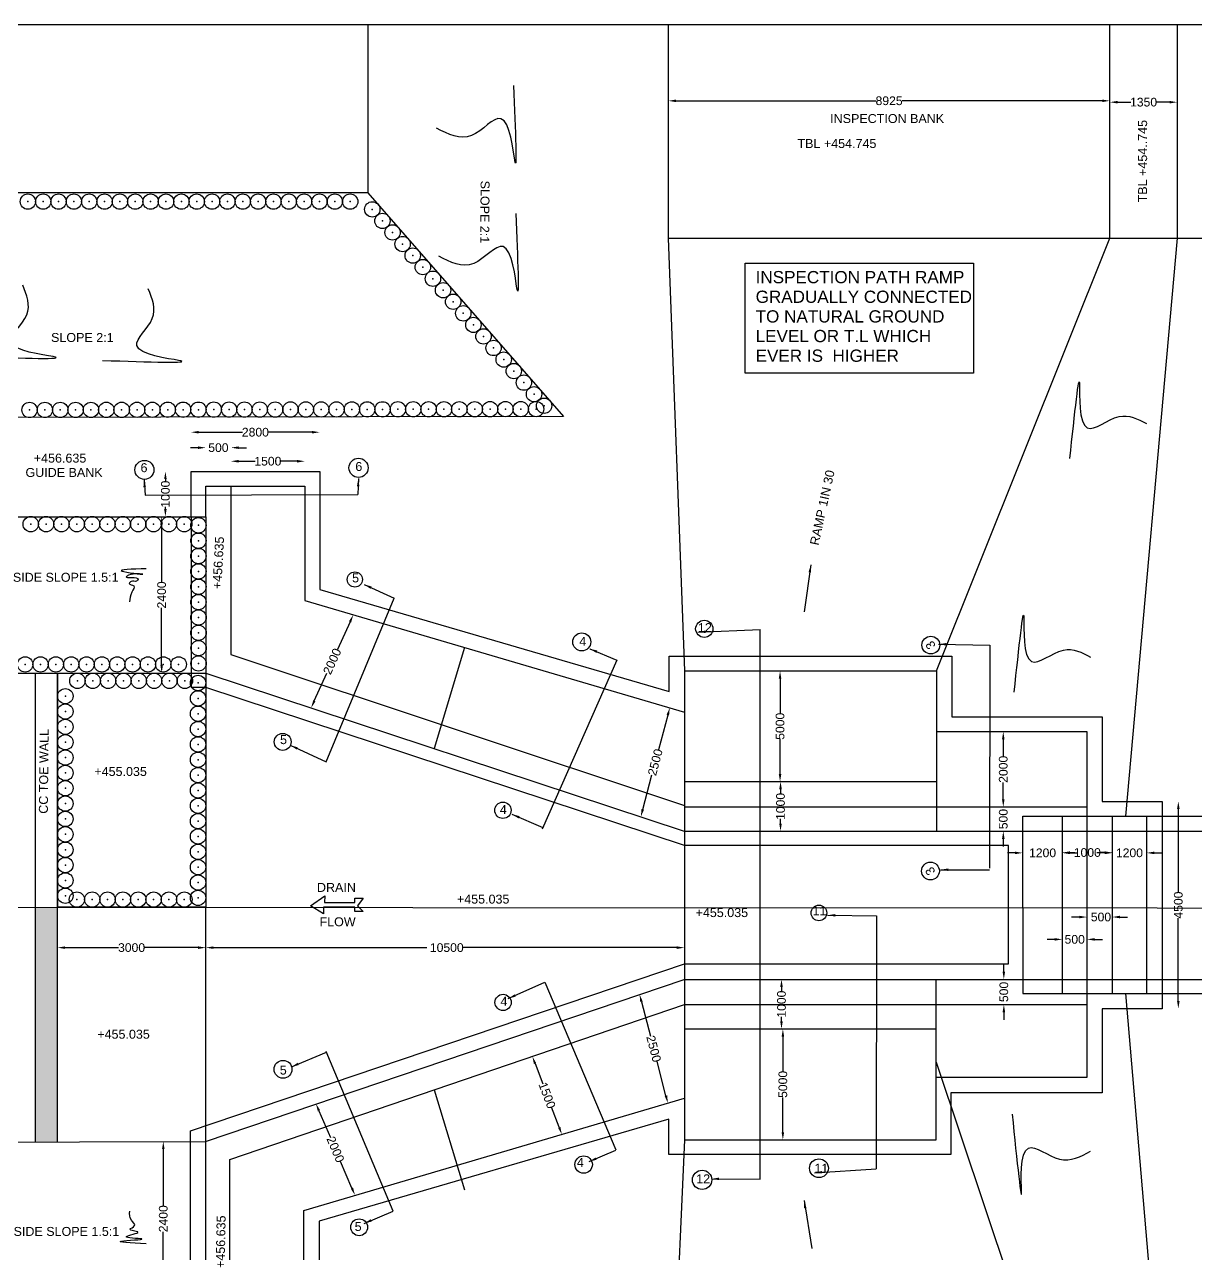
# Model space of a CAD drawing. Header units: millimetres. Extents: x 2131494 to 2227724, y 45602859 to 45663843.
# Drawn here: x 2143014 to 2165898, y 45616541 to 45640560 of the extents above; entities that cross this region are included whole.
import ezdxf

# ---------------------------------------------------------------- set-up
doc = ezdxf.new("R2010")
doc.units = ezdxf.units.MM
doc.header["$MEASUREMENT"] = 0
doc.header["$PDMODE"] = 32
doc.header["$PDSIZE"] = 300
doc.layers.add('DIMENSIONS', color=7, linetype='Continuous')
doc.layers.add('DRAWING', color=2, linetype='Continuous')
doc.styles.get("Standard").update_dxf_attribs({"font": 'arial.ttf', "height": 170})
doc.dimstyles.get("Standard").update_dxf_attribs({"dimtxt": 150, "dimasz": 150, "dimexe": 0.18, "dimexo": 0.0625, "dimgap": 0.09, "dimtad": 0, "dimdec": 0, "dimzin": 0, "dimdsep": 46, "dimtxsty": 'Standard', "dimcen": 0.09, "dimse1": 1, "dimse2": 1, "dimadec": 0, "dimazin": 0, "dimtfac": 1, "dimtdec": 0, "dimtofl": 0, "dimtmove": 0, "dimatfit": 3, "dimfxl": 1, "dimtolj": 1, "dimtzin": 0, "dimarcsym": 0})

# ---------------------------------------------------------------- blocks, each defined once
blk = doc.blocks.new('*D102')
at = {"layer": 'Defpoints', "color": 0, "transparency": 16777216}
for p in [(2164226, 45639043), (2164226, 45639026), (2165544, 45639026)]:
    blk.add_point(p, dxfattribs=at)
at = {"layer": 'DIMENSIONS', "color": 0, "lineweight": -2, "transparency": 16777216}
for p, q in [((2164376, 45639043), (2164639, 45639043)), ((2165394, 45639043), (2165130, 45639043))]:
    blk.add_line(p, q, dxfattribs=at)
at = {"layer": 'DIMENSIONS', "color": 0, "transparency": 16777216}
for points in [[(2164376, 45639068), (2164376, 45639018), (2164226, 45639043)], [(2165394, 45639068), (2165394, 45639018), (2165544, 45639043)]]:
    blk.add_solid(points, dxfattribs=at)
at = {"layer": 'DIMENSIONS', "color": 0, "transparency": 16777216, "insert": (2164885, 45639043), "char_height": 170, "attachment_point": 5}
blk.add_mtext('\\A1;1350', dxfattribs=at)
blk = doc.blocks.new('*D103')
at = {"layer": 'Defpoints', "color": 0, "transparency": 16777216}
for p in [(2155596, 45639070), (2155596, 45639026), (2164226, 45639026)]:
    blk.add_point(p, dxfattribs=at)
at = {"layer": 'DIMENSIONS', "color": 0, "lineweight": -2, "transparency": 16777216}
for p, q in [((2155746, 45639070), (2159656, 45639070)), ((2164076, 45639070), (2160165, 45639070))]:
    blk.add_line(p, q, dxfattribs=at)
at = {"layer": 'DIMENSIONS', "color": 0, "transparency": 16777216}
for points in [[(2155746, 45639095), (2155746, 45639045), (2155596, 45639070)], [(2164076, 45639095), (2164076, 45639045), (2164226, 45639070)]]:
    blk.add_solid(points, dxfattribs=at)
at = {"layer": 'DIMENSIONS', "color": 0, "transparency": 16777216, "insert": (2159911, 45639070), "char_height": 170, "attachment_point": 5}
blk.add_mtext('\\A1;8925', dxfattribs=at)
blk = doc.blocks.new('*D104')
at = {"layer": 'Defpoints', "color": 0, "transparency": 16777216}
for p in [(2148782, 45632592), (2146267, 45631825), (2148782, 45631825)]:
    blk.add_point(p, dxfattribs=at)
at = {"layer": 'DIMENSIONS', "color": 0, "lineweight": -2, "transparency": 16777216}
for p, q in [((2146417, 45632592), (2147270, 45632592)), ((2148632, 45632592), (2147780, 45632592))]:
    blk.add_line(p, q, dxfattribs=at)
at = {"layer": 'DIMENSIONS', "color": 0, "transparency": 16777216}
for points in [[(2146417, 45632617), (2146417, 45632567), (2146267, 45632592)], [(2148632, 45632617), (2148632, 45632567), (2148782, 45632592)]]:
    blk.add_solid(points, dxfattribs=at)
at = {"layer": 'DIMENSIONS', "color": 0, "transparency": 16777216, "insert": (2147525, 45632592), "char_height": 170, "attachment_point": 5}
blk.add_mtext('\\A1;2800', dxfattribs=at)
blk = doc.blocks.new('*D105')
at = {"layer": 'Defpoints', "color": 0, "transparency": 16777216}
for p in [(2146556, 45632290), (2146556, 45631540), (2147048, 45631540)]:
    blk.add_point(p, dxfattribs=at)
at = {"layer": 'DIMENSIONS', "color": 0, "lineweight": -2, "transparency": 16777216}
for p, q in [((2146406, 45632290), (2146256, 45632290)), ((2147198, 45632290), (2147348, 45632290))]:
    blk.add_line(p, q, dxfattribs=at)
at = {"layer": 'DIMENSIONS', "color": 0, "transparency": 16777216}
for points in [[(2146406, 45632315), (2146406, 45632265), (2146556, 45632290)], [(2147198, 45632315), (2147198, 45632265), (2147048, 45632290)]]:
    blk.add_solid(points, dxfattribs=at)
at = {"layer": 'DIMENSIONS', "color": 0, "transparency": 16777216, "insert": (2146802, 45632290), "char_height": 170, "attachment_point": 5}
blk.add_mtext('\\A1;500', dxfattribs=at)
blk = doc.blocks.new('*D106')
at = {"layer": 'Defpoints', "color": 0, "transparency": 16777216}
for p in [(2146267, 45631825), (2145766, 45630940), (2146267, 45630940)]:
    blk.add_point(p, dxfattribs=at)
at = {"layer": 'DIMENSIONS', "color": 0, "lineweight": -2, "transparency": 16777216}
for p, q in [((2145766, 45631675), (2145766, 45631628)), ((2145766, 45631090), (2145766, 45631137))]:
    blk.add_line(p, q, dxfattribs=at)
at = {"layer": 'DIMENSIONS', "color": 0, "transparency": 16777216}
for points in [[(2145741, 45631675), (2145791, 45631675), (2145766, 45631825)], [(2145741, 45631090), (2145791, 45631090), (2145766, 45630940)]]:
    blk.add_solid(points, dxfattribs=at)
at = {"layer": 'DIMENSIONS', "color": 0, "transparency": 16777216, "insert": (2145766, 45631382), "char_height": 170, "attachment_point": 5, "rotation": 90}
blk.add_mtext('\\A1;1000', dxfattribs=at)
blk = doc.blocks.new('*D107')
at = {"layer": 'Defpoints', "color": 0, "transparency": 16777216}
for p in [(2148490, 45632025), (2147048, 45631546), (2148490, 45631546)]:
    blk.add_point(p, dxfattribs=at)
at = {"layer": 'DIMENSIONS', "color": 0, "lineweight": -2, "transparency": 16777216}
for p, q in [((2147198, 45632025), (2147523, 45632025)), ((2148340, 45632025), (2148014, 45632025))]:
    blk.add_line(p, q, dxfattribs=at)
at = {"layer": 'DIMENSIONS', "color": 0, "transparency": 16777216}
for points in [[(2147198, 45632050), (2147198, 45632000), (2147048, 45632025)], [(2148340, 45632050), (2148340, 45632000), (2148490, 45632025)]]:
    blk.add_solid(points, dxfattribs=at)
at = {"layer": 'DIMENSIONS', "color": 0, "transparency": 16777216, "insert": (2147769, 45632025), "char_height": 170, "attachment_point": 5}
blk.add_mtext('\\A1;1500', dxfattribs=at)
blk = doc.blocks.new('*D108')
at = {"layer": 'Defpoints', "color": 0, "transparency": 16777216}
for p in [(2146556, 45630941), (2145693, 45627884), (2146559, 45627884)]:
    blk.add_point(p, dxfattribs=at)
at = {"layer": 'DIMENSIONS', "color": 0, "lineweight": -2, "transparency": 16777216}
for p, q in [((2145693, 45630791), (2145693, 45629668)), ((2145693, 45628034), (2145693, 45629157))]:
    blk.add_line(p, q, dxfattribs=at)
at = {"layer": 'DIMENSIONS', "color": 0, "transparency": 16777216}
for points in [[(2145668, 45630791), (2145718, 45630791), (2145693, 45630941)], [(2145668, 45628034), (2145718, 45628034), (2145693, 45627884)]]:
    blk.add_solid(points, dxfattribs=at)
at = {"layer": 'DIMENSIONS', "color": 0, "transparency": 16777216, "insert": (2145693, 45629412), "char_height": 170, "attachment_point": 5, "rotation": 90}
blk.add_mtext('\\A1;2400', dxfattribs=at)
blk = doc.blocks.new('*D109')
at = {"layer": 'Defpoints', "color": 0, "transparency": 16777216}
for p in [(2146254, 45618730), (2145725, 45615707), (2146254, 45615707)]:
    blk.add_point(p, dxfattribs=at)
at = {"layer": 'DIMENSIONS', "color": 0, "lineweight": -2, "transparency": 16777216}
for p, q in [((2145725, 45618580), (2145725, 45617474)), ((2145725, 45615857), (2145725, 45616964))]:
    blk.add_line(p, q, dxfattribs=at)
at = {"layer": 'DIMENSIONS', "color": 0, "transparency": 16777216}
for points in [[(2145700, 45618580), (2145750, 45618580), (2145725, 45618730)], [(2145700, 45615857), (2145750, 45615857), (2145725, 45615707)]]:
    blk.add_solid(points, dxfattribs=at)
at = {"layer": 'DIMENSIONS', "color": 0, "transparency": 16777216, "insert": (2145725, 45617219), "char_height": 170, "attachment_point": 5, "rotation": 90}
blk.add_mtext('\\A1;2400', dxfattribs=at)
blk = doc.blocks.new('*D114')
at = {"layer": 'Defpoints', "color": 0, "transparency": 16777216}
for p in [(2160831, 45620930), (2157835, 45618761), (2160831, 45618761)]:
    blk.add_point(p, dxfattribs=at)
at = {"layer": 'DIMENSIONS', "color": 0, "lineweight": -2, "transparency": 16777216}
for p, q in [((2157835, 45620780), (2157835, 45620099)), ((2157835, 45618911), (2157835, 45619592))]:
    blk.add_line(p, q, dxfattribs=at)
at = {"layer": 'DIMENSIONS', "color": 0, "transparency": 16777216}
for points in [[(2157810, 45620780), (2157860, 45620780), (2157835, 45620930)], [(2157810, 45618911), (2157860, 45618911), (2157835, 45618761)]]:
    blk.add_solid(points, dxfattribs=at)
at = {"layer": 'DIMENSIONS', "color": 0, "transparency": 16777216, "insert": (2157835, 45619845), "char_height": 170, "attachment_point": 5, "rotation": 90}
blk.add_mtext('\\A1;5000', dxfattribs=at)
blk = doc.blocks.new('*D115')
at = {"layer": 'Defpoints', "color": 0, "transparency": 16777216}
for p in [(2157835, 45621898), (2157808, 45620930), (2157835, 45620930)]:
    blk.add_point(p, dxfattribs=at)
at = {"layer": 'DIMENSIONS', "color": 0, "lineweight": -2, "transparency": 16777216}
for p, q in [((2157808, 45621748), (2157808, 45621659)), ((2157808, 45621080), (2157808, 45621168))]:
    blk.add_line(p, q, dxfattribs=at)
at = {"layer": 'DIMENSIONS', "color": 0, "transparency": 16777216}
for points in [[(2157783, 45621748), (2157833, 45621748), (2157808, 45621898)], [(2157783, 45621080), (2157833, 45621080), (2157808, 45620930)]]:
    blk.add_solid(points, dxfattribs=at)
at = {"layer": 'DIMENSIONS', "color": 0, "transparency": 16777216, "insert": (2157808, 45621414), "char_height": 170, "attachment_point": 5, "rotation": 90}
blk.add_mtext('\\A1;1000', dxfattribs=at)
blk = doc.blocks.new('*D116')
at = {"layer": 'Defpoints', "color": 0, "transparency": 16777216}
for p in [(2162154, 45621898), (2162154, 45621898), (2162154, 45621406)]:
    blk.add_point(p, dxfattribs=at)
at = {"layer": 'DIMENSIONS', "color": 0, "lineweight": -2, "transparency": 16777216}
for p, q in [((2162154, 45622048), (2162154, 45622198)), ((2162154, 45621256), (2162154, 45621106))]:
    blk.add_line(p, q, dxfattribs=at)
at = {"layer": 'DIMENSIONS', "color": 0, "transparency": 16777216}
for points in [[(2162129, 45622048), (2162179, 45622048), (2162154, 45621898)], [(2162129, 45621256), (2162179, 45621256), (2162154, 45621406)]]:
    blk.add_solid(points, dxfattribs=at)
at = {"layer": 'DIMENSIONS', "color": 0, "transparency": 16777216, "insert": (2162154, 45621652), "char_height": 170, "attachment_point": 5, "rotation": 90}
blk.add_mtext('\\A1;500', dxfattribs=at)
blk = doc.blocks.new('*D117')
at = {"layer": 'Defpoints', "color": 0, "transparency": 16777216}
for p in [(2163298, 45622679), (2163298, 45622611), (2163779, 45622611)]:
    blk.add_point(p, dxfattribs=at)
at = {"layer": 'DIMENSIONS', "color": 0, "lineweight": -2, "transparency": 16777216}
for p, q in [((2163148, 45622679), (2162998, 45622679)), ((2163929, 45622679), (2164079, 45622679))]:
    blk.add_line(p, q, dxfattribs=at)
at = {"layer": 'DIMENSIONS', "color": 0, "transparency": 16777216}
for points in [[(2163148, 45622704), (2163148, 45622654), (2163298, 45622679)], [(2163929, 45622704), (2163929, 45622654), (2163779, 45622679)]]:
    blk.add_solid(points, dxfattribs=at)
at = {"layer": 'DIMENSIONS', "color": 0, "transparency": 16777216, "insert": (2163539, 45622679), "char_height": 170, "attachment_point": 5}
blk.add_mtext('\\A1;500', dxfattribs=at)
blk = doc.blocks.new('*D118')
at = {"layer": 'Defpoints', "color": 0, "transparency": 16777216}
for p in [(2164271, 45623116), (2163779, 45622793), (2164271, 45622793)]:
    blk.add_point(p, dxfattribs=at)
at = {"layer": 'DIMENSIONS', "color": 0, "lineweight": -2, "transparency": 16777216}
for p, q in [((2163629, 45623116), (2163479, 45623116)), ((2164421, 45623116), (2164571, 45623116))]:
    blk.add_line(p, q, dxfattribs=at)
at = {"layer": 'DIMENSIONS', "color": 0, "transparency": 16777216}
for points in [[(2163629, 45623141), (2163629, 45623091), (2163779, 45623116)], [(2164421, 45623141), (2164421, 45623091), (2164271, 45623116)]]:
    blk.add_solid(points, dxfattribs=at)
at = {"layer": 'DIMENSIONS', "color": 0, "transparency": 16777216, "insert": (2164052, 45623116), "char_height": 170, "attachment_point": 5}
blk.add_mtext('\\A1;500', dxfattribs=at)
blk = doc.blocks.new('*D121')
at = {"layer": 'Defpoints', "color": 0, "transparency": 16777216}
for p in [(2165246, 45625376), (2165246, 45621325), (2165564, 45621325)]:
    blk.add_point(p, dxfattribs=at)
at = {"layer": 'DIMENSIONS', "color": 0, "lineweight": -2, "transparency": 16777216}
for p, q in [((2165564, 45625226), (2165564, 45623607)), ((2165564, 45621475), (2165564, 45623093))]:
    blk.add_line(p, q, dxfattribs=at)
at = {"layer": 'DIMENSIONS', "color": 0, "transparency": 16777216}
for points in [[(2165539, 45625226), (2165589, 45625226), (2165564, 45625376)], [(2165539, 45621475), (2165589, 45621475), (2165564, 45621325)]]:
    blk.add_solid(points, dxfattribs=at)
at = {"layer": 'DIMENSIONS', "color": 0, "transparency": 16777216, "insert": (2165564, 45623350), "char_height": 170, "attachment_point": 5, "rotation": 90}
blk.add_mtext('\\A1;4500', dxfattribs=at)
blk = doc.blocks.new('*D122')
at = {"layer": 'Defpoints', "color": 0, "transparency": 16777216}
for p in [(2164272, 45625088), (2164946, 45625088), (2164946, 45624370)]:
    blk.add_point(p, dxfattribs=at)
at = {"layer": 'DIMENSIONS', "color": 0, "lineweight": -2, "transparency": 16777216}
for p, q in [((2164122, 45624370), (2163972, 45624370)), ((2165096, 45624370), (2165246, 45624370))]:
    blk.add_line(p, q, dxfattribs=at)
at = {"layer": 'DIMENSIONS', "color": 0, "transparency": 16777216}
for points in [[(2164122, 45624395), (2164122, 45624345), (2164272, 45624370)], [(2165096, 45624395), (2165096, 45624345), (2164946, 45624370)]]:
    blk.add_solid(points, dxfattribs=at)
at = {"layer": 'DIMENSIONS', "color": 0, "transparency": 16777216, "insert": (2164609, 45624370), "char_height": 170, "attachment_point": 5}
blk.add_mtext('\\A1;1200', dxfattribs=at)
blk = doc.blocks.new('*D123')
at = {"layer": 'Defpoints', "color": 0, "transparency": 16777216}
for p in [(2163298, 45625088), (2164272, 45625088), (2163298, 45624376)]:
    blk.add_point(p, dxfattribs=at)
at = {"layer": 'DIMENSIONS', "color": 0, "lineweight": -2, "transparency": 16777216}
for p, q in [((2163448, 45624376), (2163539, 45624376)), ((2164122, 45624376), (2164031, 45624376))]:
    blk.add_line(p, q, dxfattribs=at)
at = {"layer": 'DIMENSIONS', "color": 0, "transparency": 16777216}
for points in [[(2163448, 45624401), (2163448, 45624351), (2163298, 45624376)], [(2164122, 45624401), (2164122, 45624351), (2164272, 45624376)]]:
    blk.add_solid(points, dxfattribs=at)
at = {"layer": 'DIMENSIONS', "color": 0, "transparency": 16777216, "insert": (2163785, 45624376), "char_height": 170, "attachment_point": 5}
blk.add_mtext('\\A1;1000', dxfattribs=at)
blk = doc.blocks.new('*D124')
at = {"layer": 'Defpoints', "color": 0, "transparency": 16777216}
for p in [(2162524, 45625088), (2163298, 45625088), (2162524, 45624370)]:
    blk.add_point(p, dxfattribs=at)
at = {"layer": 'DIMENSIONS', "color": 0, "lineweight": -2, "transparency": 16777216}
for p, q in [((2162374, 45624370), (2162224, 45624370)), ((2163448, 45624370), (2163598, 45624370))]:
    blk.add_line(p, q, dxfattribs=at)
at = {"layer": 'DIMENSIONS', "color": 0, "transparency": 16777216}
for points in [[(2162374, 45624395), (2162374, 45624345), (2162524, 45624370)], [(2163448, 45624395), (2163448, 45624345), (2163298, 45624370)]]:
    blk.add_solid(points, dxfattribs=at)
at = {"layer": 'DIMENSIONS', "color": 0, "transparency": 16777216, "insert": (2162911, 45624370), "char_height": 170, "attachment_point": 5}
blk.add_mtext('\\A1;1200', dxfattribs=at)
blk = doc.blocks.new('*D125')
at = {"layer": 'Defpoints', "color": 0, "transparency": 16777216}
for p in [(2162143, 45625268), (2162143, 45624794), (2162143, 45624794)]:
    blk.add_point(p, dxfattribs=at)
at = {"layer": 'DIMENSIONS', "color": 0, "lineweight": -2, "transparency": 16777216}
for p, q in [((2162143, 45625418), (2162143, 45625568)), ((2162143, 45624644), (2162143, 45624494))]:
    blk.add_line(p, q, dxfattribs=at)
at = {"layer": 'DIMENSIONS', "color": 0, "transparency": 16777216}
for points in [[(2162118, 45625418), (2162168, 45625418), (2162143, 45625268)], [(2162118, 45624644), (2162168, 45624644), (2162143, 45624794)]]:
    blk.add_solid(points, dxfattribs=at)
at = {"layer": 'DIMENSIONS', "color": 0, "transparency": 16777216, "insert": (2162143, 45625031), "char_height": 170, "attachment_point": 5, "rotation": 90}
blk.add_mtext('\\A1;500', dxfattribs=at)
blk = doc.blocks.new('*D126')
at = {"layer": 'Defpoints', "color": 0, "transparency": 16777216}
for p in [(2162143, 45626739), (2162143, 45626739), (2162143, 45625268)]:
    blk.add_point(p, dxfattribs=at)
at = {"layer": 'DIMENSIONS', "color": 0, "lineweight": -2, "transparency": 16777216}
for p, q in [((2162143, 45626589), (2162143, 45626259)), ((2162143, 45625418), (2162143, 45625749))]:
    blk.add_line(p, q, dxfattribs=at)
at = {"layer": 'DIMENSIONS', "color": 0, "transparency": 16777216}
for points in [[(2162118, 45626589), (2162168, 45626589), (2162143, 45626739)], [(2162118, 45625418), (2162168, 45625418), (2162143, 45625268)]]:
    blk.add_solid(points, dxfattribs=at)
at = {"layer": 'DIMENSIONS', "color": 0, "transparency": 16777216, "insert": (2162143, 45626004), "char_height": 170, "attachment_point": 5, "rotation": 90}
blk.add_mtext('\\A1;2000', dxfattribs=at)
blk = doc.blocks.new('*D128')
at = {"layer": 'Defpoints', "color": 0, "transparency": 16777216}
for p in [(2160840, 45627927), (2157780, 45625763), (2160840, 45625763)]:
    blk.add_point(p, dxfattribs=at)
at = {"layer": 'DIMENSIONS', "color": 0, "lineweight": -2, "transparency": 16777216}
for p, q in [((2157780, 45627777), (2157780, 45627099)), ((2157780, 45625913), (2157780, 45626592))]:
    blk.add_line(p, q, dxfattribs=at)
at = {"layer": 'DIMENSIONS', "color": 0, "transparency": 16777216}
for points in [[(2157755, 45627777), (2157805, 45627777), (2157780, 45627927)], [(2157755, 45625913), (2157805, 45625913), (2157780, 45625763)]]:
    blk.add_solid(points, dxfattribs=at)
at = {"layer": 'DIMENSIONS', "color": 0, "transparency": 16777216, "insert": (2157780, 45626845), "char_height": 170, "attachment_point": 5, "rotation": 90}
blk.add_mtext('\\A1;5000', dxfattribs=at)
blk = doc.blocks.new('*D129')
at = {"layer": 'Defpoints', "color": 0, "transparency": 16777216}
for p in [(2160840, 45625763), (2157789, 45624794), (2160840, 45624794)]:
    blk.add_point(p, dxfattribs=at)
at = {"layer": 'DIMENSIONS', "color": 0, "lineweight": -2, "transparency": 16777216}
for p, q in [((2157789, 45625613), (2157789, 45625524)), ((2157789, 45624944), (2157789, 45625033))]:
    blk.add_line(p, q, dxfattribs=at)
at = {"layer": 'DIMENSIONS', "color": 0, "transparency": 16777216}
for points in [[(2157764, 45625613), (2157814, 45625613), (2157789, 45625763)], [(2157764, 45624944), (2157814, 45624944), (2157789, 45624794)]]:
    blk.add_solid(points, dxfattribs=at)
at = {"layer": 'DIMENSIONS', "color": 0, "transparency": 16777216, "insert": (2157789, 45625278), "char_height": 170, "attachment_point": 5, "rotation": 90}
blk.add_mtext('\\A1;1000', dxfattribs=at)
blk = doc.blocks.new('*D182')
at = {"layer": 'Defpoints', "color": 0, "transparency": 16777216}
for p in [(2155034, 45621604), (2155587, 45619478), (2155587, 45619478)]:
    blk.add_point(p, dxfattribs=at)
at = {"layer": 'DIMENSIONS', "color": 0, "lineweight": -2, "transparency": 16777216}
for p, q in [((2155072, 45621458), (2155246, 45620788)), ((2155549, 45619623), (2155375, 45620294))]:
    blk.add_line(p, q, dxfattribs=at)
at = {"layer": 'DIMENSIONS', "color": 0, "transparency": 16777216}
for points in [[(2155096, 45621465), (2155048, 45621452), (2155034, 45621604)], [(2155574, 45619630), (2155525, 45619617), (2155587, 45619478)]]:
    blk.add_solid(points, dxfattribs=at)
at = {"layer": 'DIMENSIONS', "color": 0, "transparency": 16777216, "insert": (2155311, 45620541), "char_height": 170, "attachment_point": 5, "rotation": 284.5858}
blk.add_mtext('\\A1;2500', dxfattribs=at)
blk = doc.blocks.new('*D185')
at = {"layer": 'Defpoints', "color": 0, "transparency": 16777216}
for p in [(2148644, 45619440), (2149405, 45617653), (2149470, 45617681)]:
    blk.add_point(p, dxfattribs=at)
at = {"layer": 'DIMENSIONS', "color": 0, "lineweight": -2, "transparency": 16777216}
for p, q in [((2148768, 45619330), (2148990, 45618809)), ((2149411, 45617819), (2149189, 45618339))]:
    blk.add_line(p, q, dxfattribs=at)
at = {"layer": 'DIMENSIONS', "color": 0, "transparency": 16777216}
for points in [[(2148791, 45619339), (2148745, 45619320), (2148709, 45619468)], [(2149434, 45617828), (2149388, 45617809), (2149470, 45617681)]]:
    blk.add_solid(points, dxfattribs=at)
at = {"layer": 'DIMENSIONS', "color": 0, "transparency": 16777216, "insert": (2149090, 45618574), "char_height": 170, "attachment_point": 5, "rotation": 293.0541}
blk.add_mtext('\\A1;2000', dxfattribs=at)
blk = doc.blocks.new('*D186')
at = {"layer": 'Defpoints', "color": 0, "transparency": 16777216}
for p in [(2152938, 45620393), (2153515, 45618866), (2153515, 45618866)]:
    blk.add_point(p, dxfattribs=at)
at = {"layer": 'DIMENSIONS', "color": 0, "lineweight": -2, "transparency": 16777216}
for p, q in [((2152991, 45620252), (2153140, 45619859)), ((2153462, 45619007), (2153313, 45619400))]:
    blk.add_line(p, q, dxfattribs=at)
at = {"layer": 'DIMENSIONS', "color": 0, "transparency": 16777216}
for points in [[(2153014, 45620261), (2152968, 45620244), (2152938, 45620393)], [(2153486, 45619016), (2153439, 45618998), (2153515, 45618866)]]:
    blk.add_solid(points, dxfattribs=at)
at = {"layer": 'DIMENSIONS', "color": 0, "transparency": 16777216, "insert": (2153227, 45619630), "char_height": 170, "attachment_point": 5, "rotation": 290.7163}
blk.add_mtext('\\A1;1500', dxfattribs=at)
blk = doc.blocks.new('*D190')
at = {"layer": 'Defpoints', "color": 0, "transparency": 16777216}
for p in [(2143655, 45623059), (2146555, 45623056), (2146555, 45622518)]:
    blk.add_point(p, dxfattribs=at)
at = {"layer": 'DIMENSIONS', "color": 0, "lineweight": -2, "transparency": 16777216}
for p, q in [((2143805, 45622518), (2144851, 45622518)), ((2146405, 45622518), (2145358, 45622518))]:
    blk.add_line(p, q, dxfattribs=at)
at = {"layer": 'DIMENSIONS', "color": 0, "transparency": 16777216}
for points in [[(2143805, 45622543), (2143805, 45622493), (2143655, 45622518)], [(2146405, 45622543), (2146405, 45622493), (2146555, 45622518)]]:
    blk.add_solid(points, dxfattribs=at)
at = {"layer": 'DIMENSIONS', "color": 0, "transparency": 16777216, "insert": (2145105, 45622518), "char_height": 170, "attachment_point": 5}
blk.add_mtext('\\A1;3000', dxfattribs=at)
blk = doc.blocks.new('*D191')
at = {"layer": 'Defpoints', "color": 0, "transparency": 16777216}
for p in [(2146555, 45622518), (2146555, 45622518), (2155910, 45622518)]:
    blk.add_point(p, dxfattribs=at)
at = {"layer": 'DIMENSIONS', "color": 0, "lineweight": -2, "transparency": 16777216}
for p, q in [((2146705, 45622518), (2150875, 45622518)), ((2155760, 45622518), (2151590, 45622518))]:
    blk.add_line(p, q, dxfattribs=at)
at = {"layer": 'DIMENSIONS', "color": 0, "transparency": 16777216}
for points in [[(2146705, 45622543), (2146705, 45622493), (2146555, 45622518)], [(2155760, 45622543), (2155760, 45622493), (2155910, 45622518)]]:
    blk.add_solid(points, dxfattribs=at)
at = {"layer": 'DIMENSIONS', "color": 0, "transparency": 16777216, "insert": (2151233, 45622518), "char_height": 170, "attachment_point": 5}
blk.add_mtext('\\A1; 10500', dxfattribs=at)
blk = doc.blocks.new('*D192')
at = {"layer": 'Defpoints', "color": 0, "transparency": 16777216}
for p in [(2149433, 45629025), (2148610, 45627206), (2148615, 45627204)]:
    blk.add_point(p, dxfattribs=at)
at = {"layer": 'DIMENSIONS', "color": 0, "lineweight": -2, "transparency": 16777216}
for p, q in [((2149375, 45628886), (2149131, 45628346)), ((2148676, 45627340), (2148921, 45627881))]:
    blk.add_line(p, q, dxfattribs=at)
at = {"layer": 'DIMENSIONS', "color": 0, "transparency": 16777216}
for points in [[(2149353, 45628896), (2149398, 45628876), (2149437, 45629023)], [(2148654, 45627351), (2148699, 45627330), (2148615, 45627204)]]:
    blk.add_solid(points, dxfattribs=at)
at = {"layer": 'DIMENSIONS', "color": 0, "transparency": 16777216, "insert": (2149026, 45628113), "char_height": 170, "attachment_point": 5, "rotation": 65.6637}
blk.add_mtext('\\A1;2000', dxfattribs=at)
blk = doc.blocks.new('*D193')
at = {"layer": 'Defpoints', "color": 0, "transparency": 16777216}
for p in [(2155595, 45627214), (2155029, 45625083), (2155058, 45625075)]:
    blk.add_point(p, dxfattribs=at)
at = {"layer": 'DIMENSIONS', "color": 0, "lineweight": -2, "transparency": 16777216}
for p, q in [((2155585, 45627061), (2155406, 45626387)), ((2155097, 45625220), (2155276, 45625894))]:
    blk.add_line(p, q, dxfattribs=at)
at = {"layer": 'DIMENSIONS', "color": 0, "transparency": 16777216}
for points in [[(2155561, 45627068), (2155610, 45627055), (2155624, 45627206)], [(2155072, 45625227), (2155121, 45625214), (2155058, 45625075)]]:
    blk.add_solid(points, dxfattribs=at)
at = {"layer": 'DIMENSIONS', "color": 0, "transparency": 16777216, "insert": (2155341, 45626141), "char_height": 170, "attachment_point": 5, "rotation": 75.1293}
blk.add_mtext('\\A1;2500', dxfattribs=at)

msp = doc.modelspace()

# ---------------------------------------------------------------- hatches: boundary and pattern name
at = {"layer": 'DIMENSIONS'}
h = msp.add_hatch(dxfattribs=at)
h.set_pattern_fill('AR-CONC', color=0, scale=25, style=0)
h.set_pattern_definition([(50, (0, 0), (179.31504565, -15.68803375), [18.75, -206.25]), (355, (0, 0), (-34.6878334, 188.0480334), [15, -165]), (100.4514, (14.94, -1.3), (144.6273454, 172.3598855), [15.9350475, -175.285528]), (46.1842, (0, 50), (266.8102622, -41.3797536), [28.125, -309.375]), (96.6356, (22.23, 46.55), (233.6656764, 243.5294677), [23.902572, -262.92825]), (351.1842, (0, 50), (233.6654863, 243.5296502), [22.5, -247.5]), (21, (25, 37.5), (149.22676303, -100.65472267), [18.75, -206.25]), (326, (25, 37.5), (60.828833, 181.28751126), [15, -165]), (71.4514, (37.44, 29.11), (210.05565715, 80.6326242), [15.9350475, -175.285528]), (37.5, (0, 0), (3.03996383, 83.22346346), [0, -163, 0, -167.5, 0, -165.625]), (7.5, (0, 0), (65.76738436, 98.60292797), [0, -95.5, 0, -159.25, 0, -63.125]), (327.5, (-55.75, 0), (133.45560904, -5.63871793), [0, -62.5, 0, -195, 0, -258.75]), (317.5, (-80.75, 0), (145.79654234, 25.02624558), [0, -81.25, 0, -129.5, 0, -183.75])])
h.paths.add_polyline_path([(2143655.2, 45623303.5), (2143218.2, 45623303.6), (2143218.1, 45618720.1), (2143651.2, 45618721.6)])

# ---------------------------------------------------------------- linework, layer by layer
at = {"layer": 'DIMENSIONS', "color": 0}
for points in [[(2149722.1, 45640560.2), (2149722.1, 45637269.7), (2141779.1, 45637269.7, 0.8721154), (2141779.1, 45627883.8), (2146559.3, 45627883.8), (2155903.9, 45624793.5)], [(2149722.1, 45637269.7), (2153544.8, 45632900.4), (2141734.1, 45632879.3, 1.0108994), (2141734.1, 45630940.5), (2146556.4, 45630940.5), (2146559.3, 45627883.8)], [(2149683.1, 45605991.5), (2149683.1, 45609407.8), (2141742.9, 45609367.6, -0.855638), (2141617.4, 45618714.8), (2146550.9, 45618731.2), (2155902.9, 45621897.7)]]:
    msp.add_lwpolyline(points, format="xyb", dxfattribs=at)
for points in [[(2155595.7, 45640560.2), (2155595.7, 45636382.4), (2155910.2, 45627926.9), (2155910.2, 45618761), (2155534.9, 45610318.4), (2155534.9, 45605991.5)], [(2155595.7, 45636382.4), (2191117.1, 45636382.4), (2191117.1, 45640560.2)], [(2160840.3, 45627926.9), (2164225.8, 45636382.4), (2164225.8, 45640560.2)], [(2165543.6, 45640560.2), (2165543.6, 45636382.4), (2164531.2, 45625088.3)], [(2146267.1, 45630940.5), (2146267.1, 45631824.5), (2148782.3, 45631824.5), (2148782.3, 45629518), (2155615.2, 45627524.9), (2155615.2, 45628215.8), (2161134.6, 45628215.8), (2161134.6, 45627029.2), (2164077.1, 45627029.2), (2164077.1, 45625376.2), (2165246.2, 45625376.2), (2165246.2, 45623294.5)], [(2146556.4, 45630940.5), (2146556.4, 45631540.2), (2148489.8, 45631540.2), (2148489.8, 45629301.8), (2155910.2, 45627121.4)], [(2147047.7, 45631540.2), (2147047.7, 45628245.4), (2155910.2, 45625299)], [(2146267.1, 45630940.5), (2146267.1, 45627604)], [(2151612.8, 45628384.1), (2151020.9, 45626408.3)], [(2143218.2, 45627883.8), (2143218.1, 45618720.1)], [(2143659.2, 45627883.8), (2143651.2, 45618721.6)], [(2146559.3, 45627883.8), (2146550.9, 45618731.2), (2146550.9, 45615131.2), (2148473.7, 45615131.2), (2148473.7, 45617378.1), (2155910.2, 45619573.5)], [(2155910.2, 45627926.9), (2160840.3, 45627926.9)], [(2160840.3, 45627926.9), (2160840.3, 45624793.5)], [(2162244.2, 45623295.8), (2162244.2, 45624515.6), (2155910.2, 45624515.6), (2146559, 45627604), (2146267.1, 45627604)], [(2161275.6, 45626739.1), (2160840.3, 45626739.1)], [(2163779.5, 45624793.5), (2163779.5, 45626739.1), (2161275.6, 45626739.1)], [(2155910.2, 45625763.4), (2160840.3, 45625763.4)], [(2155910.2, 45625268.2), (2160840.3, 45625268.2)], [(2160840.3, 45625268.2), (2163779.5, 45625268.2)], [(2162524.4, 45623295.7), (2162524.4, 45625088.3), (2170925.6, 45625088.3)], [(2163298, 45623295.3), (2163298, 45625088.3)], [(2164272.1, 45625088.3), (2164271.3, 45623294.9)], [(2164946, 45623294.7), (2164946, 45625088.3)], [(2155903.9, 45624793.5), (2170909, 45624793.5)], [(2163779.5, 45621897.7), (2163779.5, 45624793.5)], [(2148874.5, 45623402.7), (2149470.4, 45623402.7), (2149470.4, 45623482.6), (2149633.9, 45623482.6), (2149518.2, 45623336.2), (2149630.3, 45623224.9), (2149468.2, 45623224.9), (2149468.2, 45623308.7), (2148856.7, 45623308.7), (2148856.7, 45623179.1), (2148603, 45623336.6), (2148879.8, 45623532.5), (2148874.5, 45623402.7)], [(2136051.8, 45623306.6), (2208782.8, 45623276.5)], [(2162243.8, 45622201.8), (2162244.2, 45623295.8)], [(2162524.4, 45623295.7), (2162524.4, 45621624.7), (2170983.5, 45621624.7)], [(2163297.3, 45621624.7), (2163298, 45623295.3)], [(2165246.2, 45623294.5), (2165246.2, 45621324.7), (2164077, 45621324.7), (2164077, 45619678.2)], [(2164271.3, 45623294.9), (2164271.3, 45621624.7)], [(2164945.3, 45621624.7), (2164946, 45623294.7)], [(2164077, 45619678.2), (2161119.4, 45619678.2), (2161119.4, 45618473.6), (2155606.5, 45618473.6), (2155606.5, 45619167), (2148772.2, 45617173.5), (2148772.2, 45614857.8), (2146254.1, 45614857.8), (2146254.1, 45618935.2), (2155910.2, 45622201.8), (2162243.8, 45622201.8)], [(2155902.9, 45621897.7), (2160830.7, 45621897.7)], [(2155910.2, 45618761), (2160830.7, 45618761), (2160830.7, 45621897.7)], [(2160830.7, 45621897.7), (2171014.8, 45621897.7)], [(2160830.7, 45619985), (2163779.5, 45619985), (2163779.5, 45621897.7)], [(2165491.1, 45605991.5), (2165491.1, 45610475.9), (2164536.1, 45621624.7)], [(2147027.4, 45615131.2), (2147027.4, 45618377), (2155910.2, 45621406.3)], [(2155910.2, 45621406.3), (2163779.5, 45621406.3)], [(2155910.2, 45620929.9), (2160830.7, 45620929.9)], [(2160830.7, 45620278.6), (2164168.5, 45610315.9), (2164168.5, 45605991.5)], [(2151017, 45619737.6), (2151611.8, 45617784.8)]]:
    msp.add_lwpolyline(points, dxfattribs=at)
for points in [[(2157098.1, 45635897.3), (2161559, 45635897.3), (2161559, 45633745.8), (2157098.1, 45633745.8)], [(2143659.2, 45627883.8), (2146555.1, 45627883.8), (2146555.1, 45623307.5), (2143659.2, 45623307.5)]]:
    msp.add_lwpolyline(points, close=True, dxfattribs=at)
for centre, radius in [((2145356, 45631856.8), 185.9), ((2149540.8, 45631896.5), 187.7), ((2149469.4, 45629713.3), 148.4), ((2156298.7, 45628749.2), 168.4), ((2153904.8, 45628494.4), 176.5), ((2160726.3, 45628432.3), 173.9), ((2148058.7, 45626538.7), 165.5), ((2152362.5, 45625203.9), 159.7), ((2160719.5, 45624015.6), 173.9), ((2158539.9, 45623196.6), 152.8), ((2152366.5, 45621446.9), 159.2), ((2148065.3, 45620140.4), 174.3), ((2153940.6, 45618278.3), 170.2), ((2158540.3, 45618205.9), 183.7), ((2156256.4, 45617979.3), 188.7), ((2149553.2, 45617052.3), 164.7)]:
    msp.add_circle(centre, radius, dxfattribs=at)
for points in [[(2152571.8, 45639368.5), (2152593.1, 45637908.4), (2152322, 45638720.7), (2151748.1, 45638391.6), (2151067.8, 45638534.9)], [(2152615.3, 45636868.1), (2152636.6, 45635408), (2152365.6, 45636220.4), (2151791.6, 45635891.2), (2151111.3, 45636034.5)], [(2142082.6, 45634070.9), (2143569.9, 45634070.9), (2142752.9, 45634364.2), (2143056.2, 45634887.2), (2142977.9, 45635468.8)], [(2144537, 45633995.9), (2146024.3, 45633995.9), (2145207.3, 45634289.1), (2145510.6, 45634812.1), (2145432.3, 45635393.7)], [(2163443.9, 45632075.5), (2163634.2, 45633519.6), (2163785.5, 45632675.9), (2164406.1, 45632899.7), (2164938.8, 45632763.6)], [(2145393.2, 45629923.3), (2144918.5, 45629878), (2145321.9, 45629815), (2145044.7, 45629795.8), (2144999.4, 45629768.4), (2145231.3, 45629717.6), (2145203.9, 45629683.4), (2145095.5, 45629675.1), (2145059.8, 45629635.4), (2145146.3, 45629588.8), (2145113.3, 45629468.8), (2145065.3, 45629274.2)], [(2162355.8, 45627509.6), (2162546, 45628953.7), (2162697.4, 45628110), (2163317.9, 45628333.8), (2163850.7, 45628197.7)], [(2162315, 45619261.6), (2162499.1, 45617759.5), (2162634.1, 45618599.5), (2163241.7, 45618384.9), (2163849.2, 45618538.2)], [(2145387.5, 45616729.1), (2144905.4, 45616779.8), (2145302.9, 45616825.5), (2145003.5, 45616871.1), (2145228.5, 45616960.7), (2145072.9, 45617013), (2145164.2, 45617084), (2145101.6, 45617192.2), (2145069.5, 45617367.9)]]:
    msp.add_spline(points, degree=3, dxfattribs=at)
for p in [(2143077.8, 45637099.6), (2143377.8, 45637099.6), (2143677.8, 45637099.6), (2143977.8, 45637099.6), (2144277.8, 45637099.6), (2144577.8, 45637099.6), (2144877.8, 45637099.6), (2145177.8, 45637099.6), (2145477.8, 45637099.6), (2145777.8, 45637099.6), (2146077.8, 45637099.6), (2146377.8, 45637099.6), (2146677.8, 45637099.6), (2146977.8, 45637099.6), (2147277.8, 45637099.6), (2147577.8, 45637099.6), (2147877.8, 45637099.6), (2148177.8, 45637099.6), (2148477.8, 45637099.6), (2148777.8, 45637099.6), (2149077.8, 45637099.6), (2149377.8, 45637099.6), (2149810.2, 45636948.2), (2150007.8, 45636722.4), (2150205.3, 45636496.7), (2150402.9, 45636270.9), (2150600.4, 45636045.1), (2150797.9, 45635819.3), (2150995.5, 45635593.5), (2151193, 45635367.7), (2151390.5, 45635141.9), (2151588.1, 45634916.2), (2151785.6, 45634690.4), (2151983.2, 45634464.6), (2152180.7, 45634238.8), (2152378.2, 45634013), (2152575.8, 45633787.2), (2152773.3, 45633561.4), (2152970.8, 45633335.7), (2143111.2, 45633027.1), (2143411.2, 45633027.6), (2143711.2, 45633028.2), (2144011.2, 45633028.7), (2144311.2, 45633029.2), (2144611.2, 45633029.8), (2144911.2, 45633030.3), (2145211.2, 45633030.8), (2145511.2, 45633031.4), (2145811.2, 45633031.9), (2146111.2, 45633032.4), (2146411.2, 45633033), (2146711.2, 45633033.5), (2147011.2, 45633034), (2147311.2, 45633034.6), (2147611.2, 45633035.1), (2147911.2, 45633035.6), (2148211.2, 45633036.2), (2148511.2, 45633036.7), (2148811.2, 45633037.2), (2149111.2, 45633037.8), (2149411.2, 45633038.3), (2149711.1, 45633038.8), (2150011.1, 45633039.4), (2150311.1, 45633039.9), (2150611.1, 45633040.4), (2150911.1, 45633041), (2151211.1, 45633041.5), (2151511.1, 45633042), (2151811.1, 45633042.6), (2152111.1, 45633043.1), (2152411.1, 45633043.6), (2152711.1, 45633044.2), (2153011.1, 45633044.7), (2153168.4, 45633109.9), (2143133.9, 45630795.2), (2143433.9, 45630795.2), (2143733.9, 45630795.2), (2144033.9, 45630795.2), (2144333.9, 45630795.2), (2144633.9, 45630795.2), (2144933.9, 45630795.2), (2145233.9, 45630795.2), (2145533.9, 45630795.2), (2145833.9, 45630795.2), (2146133.9, 45630795.2), (2146411.3, 45630772.5), (2146411.5, 45630472.5), (2146411.8, 45630172.5), (2146412.1, 45629872.5), (2146412.4, 45629572.5), (2146412.7, 45629272.5), (2146412.9, 45628972.5), (2146413.2, 45628672.5), (2146413.5, 45628372.5), (2143025.4, 45628053.8), (2143325.4, 45628053.8), (2143625.4, 45628053.8), (2143925.4, 45628053.8), (2144225.4, 45628053.8), (2144525.4, 45628053.8), (2144825.4, 45628053.8), (2145125.4, 45628053.8), (2145425.4, 45628053.8), (2145725.4, 45628053.8), (2146025.4, 45628053.8), (2146413.8, 45628072.5), (2144046, 45627732.7), (2144346, 45627732.7), (2144646, 45627732.7), (2144946, 45627732.7), (2145246, 45627732.7), (2145546, 45627732.7), (2145846, 45627732.7), (2146146, 45627732.7), (2146404, 45627690.7), (2143810.3, 45627432.7), (2146404, 45627390.7), (2143810.3, 45627132.7), (2146404, 45627090.7), (2143810.3, 45626832.7), (2146404, 45626790.7), (2143810.3, 45626532.7), (2146404, 45626490.7), (2143810.3, 45626232.7), (2146404, 45626190.7), (2143810.3, 45625932.7), (2146404, 45625890.7), (2143810.3, 45625632.7), (2146404, 45625590.7), (2143810.3, 45625332.7), (2146404, 45625290.7), (2143810.3, 45625032.7), (2146404, 45624990.7), (2143810.3, 45624732.7), (2146404, 45624690.7), (2143810.3, 45624432.7), (2146404, 45624390.7), (2143810.3, 45624132.7), (2146404, 45624090.7), (2143810.3, 45623832.7), (2146404, 45623790.7), (2143810.3, 45623532.7), (2144036.1, 45623458.5), (2144336.1, 45623458.5), (2144636.1, 45623458.5), (2144936.1, 45623458.5), (2145236.1, 45623458.5), (2145536.1, 45623458.5), (2145836.1, 45623458.5), (2146136.1, 45623458.5), (2146404, 45623490.7)]:
    msp.add_point(p, dxfattribs=at)
at = {"layer": 'DRAWING', "color": 0}
msp.add_lwpolyline([(2132776.2, 45640560.2), (2210742.5, 45640560.2), (2210742.5, 45605991.5), (2132776.2, 45605991.5)], close=True, dxfattribs=at)

# ---------------------------------------------------------------- texts
at = {"layer": 'DIMENSIONS', "color": 0}
for s, height, p in [('INSPECTION BANK ', 175, (2158759.2, 45638635.9)), ('TBL +454.745', 175, (2158120.4, 45638147.4)), ('INSPECTION PATH RAMP ', 238.953, (2157302.3, 45635504.5)), ('GRADUALLY CONNECTED ', 238.953, (2157302.3, 45635120.7)), ('TO NATURAL GROUND ', 238.953, (2157302.3, 45634736.8)), ('LEVEL OR T.L WHICH ', 238.953, (2157302.3, 45634353)), ('SLOPE 2:1', 175, (2143531.4, 45634356.9)), ('EVER IS  HIGHER', 238.953, (2157302.3, 45633969.1)), ('+456.635', 175, (2143194, 45631998.8)), ('6', 175, (2145280.4, 45631811.8)), ('6', 175, (2149478.5, 45631835.3)), ('GUIDE BANK', 175, (2143031.3, 45631718)), ('SIDE SLOPE 1.5:1', 175, (2142785.1, 45629669.4)), ('5', 175, (2149415.6, 45629657.1)), ('12', 175, (2156174.1, 45628685.3)), ('4', 175, (2153855.4, 45628417.6)), ('5', 175, (2148006.8, 45626496.2)), ('+455.035', 175, (2144377.6, 45625873.6)), ('4', 175, (2152302.5, 45625129.4)), ('DRAIN', 175, (2148728.1, 45623607.7)), ('+455.035', 175, (2151463.9, 45623378.8)), ('+455.035', 175, (2156129.1, 45623115.3)), ('11', 175, (2158414.9, 45623147)), ('FLOW', 175, (2148778.4, 45622936.1)), ('4', 175, (2152315, 45621381.5)), ('+455.035', 175, (2144435.1, 45620738.1)), ('5', 175, (2148001.9, 45620037.4)), ('4', 175, (2153808.7, 45618232)), ('11', 175, (2158451, 45618118.3)), ('12', 175, (2156141.4, 45617911.2)), ('SIDE SLOPE 1.5:1', 175, (2142798.8, 45616883.5)), ('5', 175, (2149465.2, 45616979.3))]:
    msp.add_text(s, height=height, dxfattribs=at).set_placement(p)
for s, rotation, p in [('TBL +454..745', 90, (2164954, 45637085.4)), ('SLOPE 2:1', 269.64286, (2151927.2, 45637510.2)), ('RAMP 1IN 30', 77.72204, (2158530.8, 45630370.4)), ('+456.635', 86.91664, (2146859.1, 45629522.6)), ('3', 121.23785, (2160829.8, 45628417)), ('CC TOE WALL', 89.47495, (2143468.2, 45625134.1)), ('3', 121.23785, (2160823, 45624000.3)), ('+456.635', 88.93609, (2146924.5, 45616255))]:
    msp.add_text(s, height=175, rotation=rotation, dxfattribs=at).set_placement(p)

# ---------------------------------------------------------------- dimensions: what is measured, and where the dimension line sits
for base, p1, p2, text, picture, middle in [((2155595.7, 45639069.6), (2164225.8, 45639025.8), (2155595.7, 45639025.8), '8925', '*D103', (2159910.8, 45639069.6)), ((2164225.8, 45639043), (2165543.6, 45639025.8), (2164225.8, 45639025.8), '1350', '*D102', (2164884.7, 45639043)), ((2148782.3, 45632591.8), (2146267.1, 45631824.5), (2148782.3, 45631824.5), '2800', '*D104', (2147524.7, 45632591.8)), ((2146556.4, 45632290), (2147047.7, 45631540.2), (2146556.4, 45631540.2), '500', '*D105', (2146802, 45632290)), ((2148489.8, 45632024.6), (2147047.7, 45631546.4), (2148489.8, 45631546.4), '1500', '*D107', (2147768.8, 45632024.6)), ((2162524.4, 45624369.9), (2163298, 45625088.3), (2162524.4, 45625088.3), '1200', '*D124', (2162911.2, 45624369.9)), ((2163298, 45624376.2), (2164272.1, 45625088.3), (2163298, 45625088.3), '1000', '*D123', (2163785, 45624376.2)), ((2164946, 45624369.9), (2164272.1, 45625088.3), (2164946, 45625088.3), '1200', '*D122', (2164609, 45624369.9)), ((2146554.8, 45622518.3), (2143655, 45623058.8), (2146554.8, 45623056.1), '3000', '*D190', (2145104.9, 45622518.3)), ((2163297.7, 45622678.9), (2163779.5, 45622610.7), (2163297.7, 45622610.9), '500', '*D117', (2163538.6, 45622678.9)), ((2146554.8, 45622518.2), (2155910.2, 45622518.3), (2146554.8, 45622518.3), ' 10500', '*D191', (2151232.5, 45622518.2))]:
    dim = msp.add_linear_dim(base=base, p1=p1, p2=p2, text=text, dimstyle='Standard', override={"dimtxt": 175}, dxfattribs=at)
    dim.commit()
    dim.dimension.update_dxf_attribs({"geometry": picture, "text_midpoint": middle})
for base, p1, p2, text, picture, middle in [((2145765.6, 45630940.5), (2146267.1, 45631824.5), (2146267.1, 45630940.5), '1000', '*D106', (2145765.6, 45631382.5)), ((2145693.5, 45627883.8), (2146556.4, 45630941.2), (2146559.3, 45627883.8), '2400', '*D108', (2145693.5, 45629412.5)), ((2157780.5, 45625763.4), (2160840.3, 45627926.9), (2160840.3, 45625763.4), '5000', '*D128', (2157780.5, 45626845.2)), ((2162142.5, 45626739.1), (2162142.5, 45625268.2), (2162142.5, 45626739.1), '2000', '*D126', (2162142.5, 45626003.7)), ((2157789.4, 45624793.5), (2160840.3, 45625763.4), (2160840.3, 45624793.5), '1000', '*D129', (2157789.4, 45625278.5)), ((2162142.5, 45624793.5), (2162142.5, 45625268.2), (2162142.5, 45624793.5), '500', '*D125', (2162142.5, 45625030.9)), ((2165564.1, 45621324.7), (2165246.2, 45625376.2), (2165246.2, 45621324.7), '4500', '*D121', (2165564.1, 45623350.4)), ((2162154.2, 45621897.7), (2162154.2, 45621406.3), (2162154.2, 45621897.7), '500', '*D116', (2162154.2, 45621652)), ((2157808, 45620929.9), (2157834.6, 45621897.7), (2157834.6, 45620929.9), '1000', '*D115', (2157808, 45621413.8)), ((2157834.6, 45618761), (2160830.7, 45620929.9), (2160830.7, 45618761), '5000', '*D114', (2157834.6, 45619845.5)), ((2145725.2, 45615707.5), (2146254.1, 45618730.2), (2146254.1, 45615707.5), '2400', '*D109', (2145725.2, 45617218.8))]:
    dim = msp.add_linear_dim(base=base, p1=p1, p2=p2, angle=90, text=text, dimstyle='Standard', override={"dimtxt": 175}, dxfattribs=at)
    dim.commit()
    dim.dimension.update_dxf_attribs({"geometry": picture, "text_midpoint": middle})
for p1, p2, distance, text, picture, middle in [((2149432.8, 45629024.7), (2148610.1, 45627205.6), 4.9, '2000', '*D192', (2149025.9, 45628113.1)), ((2155595.3, 45627213.9), (2155029.4, 45625082.7), 29.7, '2500', '*D193', (2155341, 45626140.7)), ((2155034.2, 45621603.5), (2155587.2, 45619478.2), 0, '2500', '*D182', (2155310.7, 45620540.9)), ((2152938, 45620392.7), (2153515.2, 45618866.5), 0, '1500', '*D186', (2153226.6, 45619629.6)), ((2148644.2, 45619439.9), (2149404.7, 45617653), 70.7, '2000', '*D185', (2149089.5, 45618574.1))]:
    dim = msp.add_aligned_dim(p1=p1, p2=p2, distance=distance, text=text, dimstyle='Standard', override={"dimtxt": 175}, dxfattribs=at)
    dim.commit()
    dim.dimension.update_dxf_attribs({"geometry": picture, "text_midpoint": middle})
dim = msp.add_linear_dim(base=(2164271.3, 45623116.2), p1=(2163779.5, 45622792.6), p2=(2164271.3, 45622792.6), text='500', dimstyle='Standard', override={"dimtxt": 175}, dxfattribs=at)
dim.commit()
dim.dimension.update_dxf_attribs({"geometry": '*D118', "text_midpoint": (2164052.3, 45623116.2), "dimtype": 160})

# ---------------------------------------------------------------- leaders
for points in [[(2149537.8, 45631684.7), (2149529.2, 45631377.7)], [(2145348.6, 45631668.2), (2145373.5, 45631361.1), (2149529.2, 45631377.7)], [(2158381.3, 45630002.3), (2158254, 45629083.1)], [(2149649.2, 45629617.2), (2150235, 45629349.1)], [(2148207.5, 45626472.7), (2148908.3, 45626152.8), (2150235, 45629349.1)], [(2156174.1, 45628685.3), (2157388.6, 45628738.5)], [(2156437.8, 45617998.5), (2157388.3, 45617995.8), (2157388.6, 45628738.5)], [(2154060.3, 45628359.2), (2154591.8, 45628139), (2153132.8, 45624835.1)], [(2160879.4, 45628449.8), (2161880.7, 45628431.6), (2161872.6, 45624068.3)], [(2152540.3, 45625125), (2153145.4, 45624863.6)], [(2160916.7, 45624041), (2161872.6, 45624039.2)], [(2158708.3, 45623151.4), (2159663.2, 45623141.4), (2159655.6, 45618193)], [(2152466.8, 45621522.6), (2153184.3, 45621844.1), (2154570.2, 45618564.4)], [(2148227.9, 45620188.1), (2148914.7, 45620475.5)], [(2149651, 45617129.1), (2150216.1, 45617365), (2148908.5, 45620490.2)], [(2154047.2, 45618335.8), (2154572.9, 45618558)], [(2158451, 45618118.3), (2159655.6, 45618193)], [(2158247.9, 45617576.1), (2158399.3, 45616637.3)]]:
    msp.add_leader(points, dimstyle='Standard', override={"dimtxt": 175}, dxfattribs=at)

doc.saveas('drawing.dxf')
